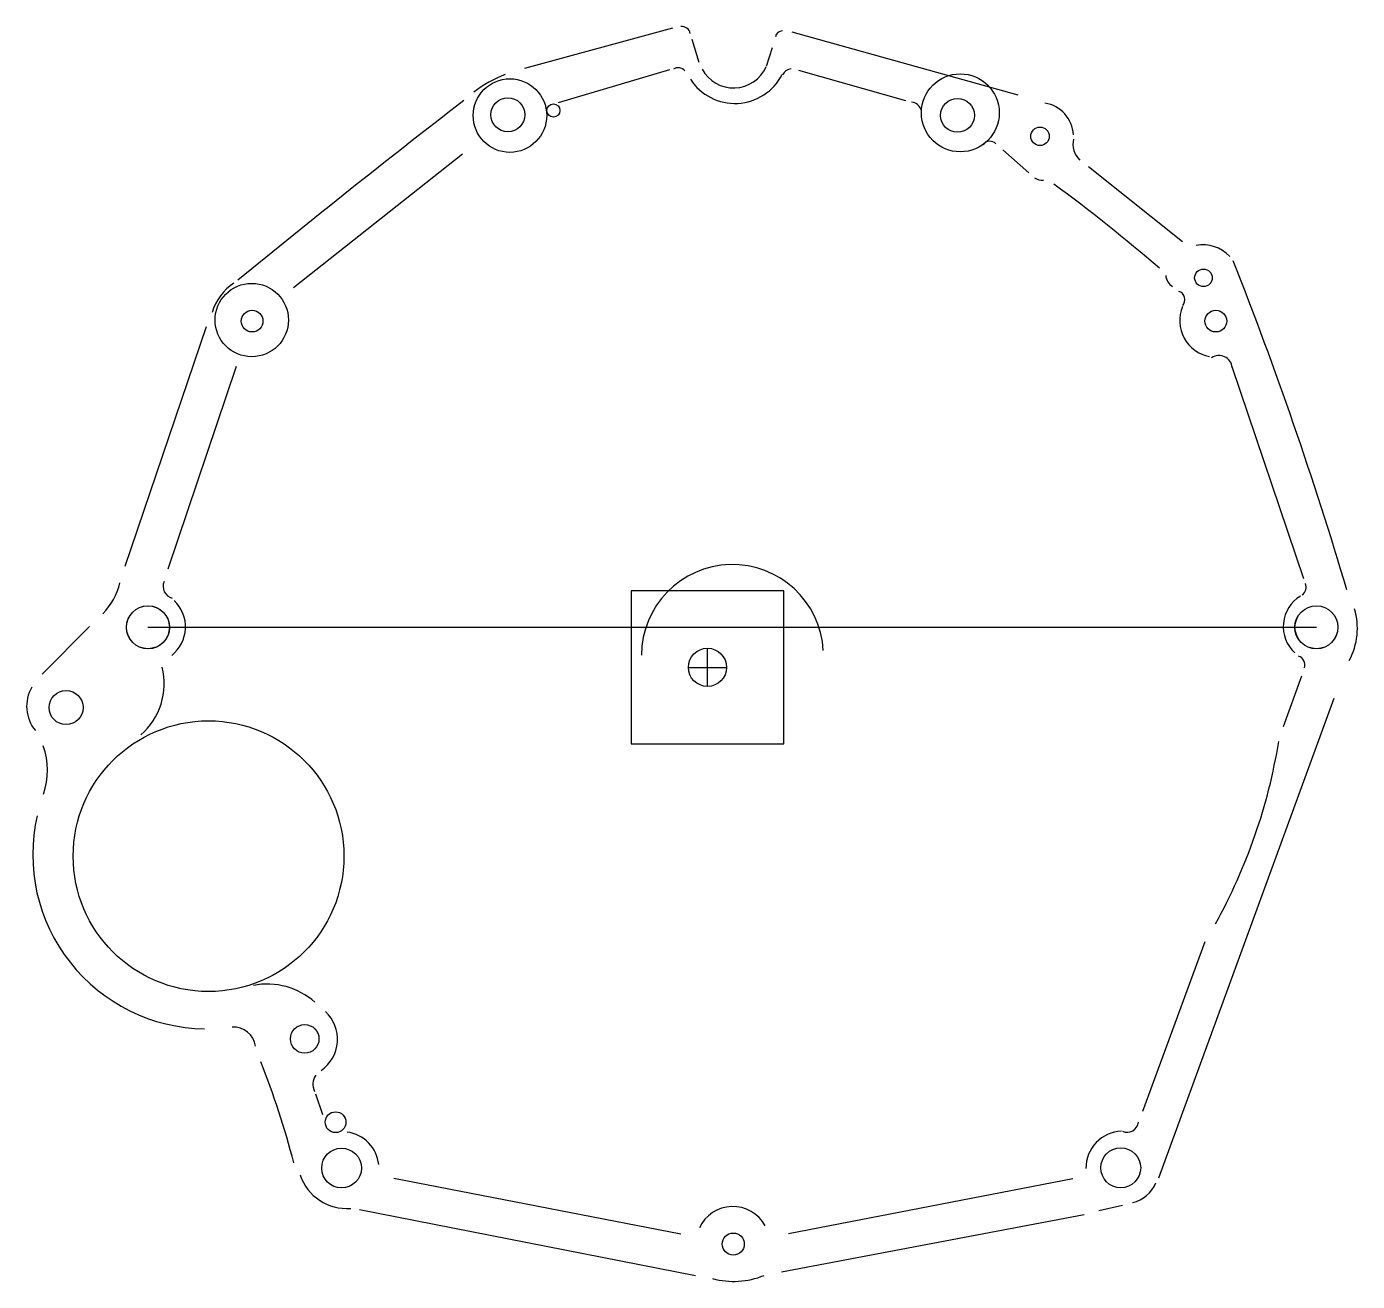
# Model space of a CAD drawing. Header units: inches. Extents: x -9.2 to 8.2, y -8.2 to 8.2.
import ezdxf

# ---------------------------------------------------------------- set-up
doc = ezdxf.new("R2010")
doc.units = ezdxf.units.IN
doc.header["$MEASUREMENT"] = 0
doc.layers.add('0_Iges Layer 0', color=15, linetype='Continuous')

msp = doc.modelspace()

# ---------------------------------------------------------------- linework, layer by layer
at = {"layer": '0_Iges Layer 0', "color": 7}
for p, q in [((-0.782, 8.209, -0.075), (-2.719, 7.68, -0.075)), ((-0.437, 7.758, -0.075), (-0.528, 8.061, -0.075)), ((3.738, 7.33, -0.077), (0.784, 8.156, -0.077)), ((0.521, 7.951, -0.076), (0.443, 7.707, -0.076)), ((-0.823, 7.665, -0.034), (-2.278, 7.233, -0.034)), ((2.268, 7.256, -0.035), (0.868, 7.653, -0.035)), ((3.877, 6.315, -0.024), (3.539, 6.617, -0.024)), ((-3.533, 6.561, -0.032), (-5.744, 4.81, -0.032)), ((5.89, 5.415, -0.077), (4.659, 6.393, -0.077)), ((-6.884, 4.303, -0.022), (-7.948, 1.167, -0.022)), ((-6.494, 3.781, -0.028), (-7.385, 1.131, -0.028)), ((7.475, 1.004, -0.063), (6.54, 3.778, -0.063)), ((-8.41, 0.38, -0.018), (-9.029, -0.243, -0.018)), ((-7.647, 0.371, -0.163), (7.642, 0.371, -0.171)), ((-0.326, -0.404), (-0.326, 0.096)), ((-0.576, -0.154), (-0.076, -0.154)), ((7.212, -0.926, -0.062), (7.45, -0.265, -0.062)), ((5.578, -6.832, -0.143), (7.873, -0.555, -0.143)), ((5.372, -5.958, -0.057), (6.187, -3.741, -0.057)), ((-5.456, -5.735, -0.021), (-5.364, -6.003, -0.021)), ((-4.428, -6.835, -0.265), (-0.675, -7.564, -0.265)), ((0.732, -7.56, -0.152), (4.453, -6.839, -0.152)), ((-4.88, -7.246, -0.209), (-0.481, -8.109, -0.209)), ((0.641, -8.064, -0.212), (4.603, -7.31, -0.212)), ((4.793, -7.26, -0.062), (5.102, -7.188, -0.062))]:
    msp.add_line(p, q, dxfattribs=at)
msp.add_polyline3d([(-1.326, -1.154, 0), (0.674, -1.154, 0), (0.674, 0.846, 0), (-1.326, 0.846, 0), (-1.326, -1.154, 0)], dxfattribs=at)
for centre, radius in [((-2.911, 7.065, -0.032), 0.481), ((2.982, 7.101, -0.035), 0.51), ((-2.938, 7.076, -0.072), 0.222), ((-2.342, 7.131, -0.033), 0.0861), ((2.945, 7.068, -0.084), 0.222), ((4.025, 6.794, -0.081), 0.121), ((6.163, 4.942, -0.04), 0.115), ((-6.289, 4.39, -0.028), 0.48), ((-6.284, 4.376, -0.049), 0.142), ((6.325, 4.376, -0.062), 0.142), ((-7.646, 0.369, -0.166), 0.282), ((7.641, 0.37, -0.172), 0.282), ((-0.326, -0.154), 0.25), ((-8.718, -0.68, -0.052), 0.223), ((-6.854, -2.624, -0.021), 1.771), ((-5.596, -5.014, -0.207), 0.187), ((-5.192, -6.105, -0.021), 0.136), ((5.081, -6.701, -0.14), 0.261), ((-5.114, -6.704, -0.083), 0.26), ((0.011, -7.699, -0.066), 0.144)]:
    msp.add_circle(centre, radius, dxfattribs=at)
at = {"layer": '0_Iges Layer 0', "color": 7, "extrusion": (0.000566125, 0.000650262, 1)}
for centre in [(-7.647, 0.371, -0.167), (7.642, 0.371, -0.162)]:
    msp.add_circle(centre, 0.281, dxfattribs=at)
at = {"layer": '0_Iges Layer 0', "color": 7}
for centre, radius, start, end in [((-0.662, 8.115, -0.075), 0.114, 12.1858, 96.0799), ((0.661, 8.072, -0.076), 0.102, 94.1922, 165.8727), ((-0.71, 7.577, -0.034), 0.114, 39.5132, 123.3692), ((0.015, 7.889, -0.075), 0.463, 207.9721, 336.5385), ((0.776, 7.546, -0.035), 0.129, 94.1078, 157.1622), ((-2.427, 6.144, -0.073), 1.555, 110.5375, 127.921), ((0.033, 7.921, -0.034), 0.697, 213.2136, 332.755), ((74.126, -93.399, -0.071), 127.124, 127.64389, 129.34526), ((2.334, 7.097, -0.035), 0.142, 18.4343, 86.2157), ((4.02, 6.79, -0.077), 0.443, 3.2258, 80.9189), ((3.368, 6.619, -0.024), 0.11, 44.3541, 143.7367), ((4.745, 6.692, -0.077), 0.289, 167.034, 226.3167), ((4.05, 6.393, -0.024), 0.172, 235.5181, 276.1339), ((-9.045, -11.881, -0.024), 22.391, 49.1937, 53.7192), ((6.16, 4.897, -0.077), 0.476, 43.2294, 100.907), ((-42.348, -14.124, -0.076), 52.568, 16.5594, 21.5279), ((5.857, 4.991, -0.024), 0.189, 185.9577, 238.8503), ((-6.135, 4.287, -0.069), 0.702, 123.4824, 163.3287), ((5.805, 4.656, -0.065), 0.115, 318.7138, 71.7768), ((6.332, 4.383, -0.065), 0.48, 157.6064, 259.3138), ((6.366, 3.75, -0.065), 0.175, 6.7725, 123.2775), ((-8.868, 1.16, -0.018), 0.88, 315.8223, 346.2488), ((-7.29, 0.905, -0.025), 0.159, 156.2991, 255.3181), ((7.391, 0.893, -0.063), 0.116, 303.5006, 24.8477), ((-7.629, 0.375, -0.025), 0.474, 308.1647, 46.5692), ((7.673, 0.38, -0.063), 0.466, 121.2636, 227.5819), ((7.294, 0.356, -0.074), 0.883, 331.7234, 16.7545), ((-8.327, -0.366, -0.024), 0.893, 311.2547, 13.7614), ((7.366, -0.126, -0.063), 0.126, 344.0407, 71.5088), ((-8.737, -0.664, -0.017), 0.497, 149.8433, 219.6242), ((-9.903, -1.501, -0.016), 0.942, 340.7901, 19.7817), ((-0.103, 0.058, -0.06), 7.347, 330.955, 350.7479), ((-6.874, -2.603, -0.015), 2.28, 167.1081, 269.2175), ((-6.089, -5.249, -0.022), 0.951, 48.7541, 100.8192), ((-5.663, -5.02, -0.021), 0.497, 304.8212, 46.7324), ((-6.529, -5.15, -0.015), 0.291, 7.636, 93.44), ((-16.563, -9.435, -0.015), 11.18, 14.503, 21.6357), ((-5.281, -5.609, -0.021), 0.208, 145.0518, 206.3375), ((-5.103, -6.709, -0.021), 0.479, 5.991, 82.5764), ((5.107, -6.704, -0.105), 0.482, 91.6596, 180.7378), ((5.166, -6.091, -0.006), 0.146, 244.7396, 355.2197), ((-5.045, -6.591, -0.014), 0.643, 198.2998, 274.5099), ((5.119, -6.711, -0.063), 0.461, 284.8031, 336.0868), ((0.005, -7.688, -0.152), 0.481, 28.4351, 155.3367), ((0.016, -7.127, -0.211), 1.06, 254.995, 292.0209)]:
    msp.add_arc(centre, radius, start, end, dxfattribs=at)
at = {"layer": '0_Iges Layer 0', "color": 7, "extrusion": (0.000566125, 0.000650262, 1)}
msp.add_arc((0.004, 0.004, -6.518), 1.191, 3.2194, 179.7682, dxfattribs=at)

doc.saveas('drawing.dxf')
